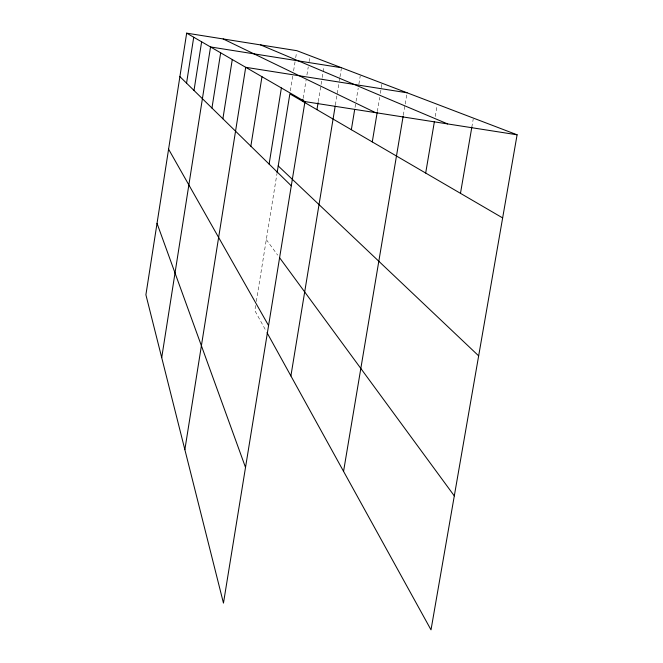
<?xml version="1.0" encoding="UTF-8"?>
<svg xmlns="http://www.w3.org/2000/svg" width="663" height="663" viewBox="0 0 663 663"><rect width="100%" height="100%" fill="white"/><g stroke="black" fill="none" stroke-linecap="round" stroke-linejoin="round"><path stroke-width="0.5" stroke-dasharray="3.31 2.49" d="M255.645 305.51L254.824 310.582L265.515 329.95M256.308 301.458L276.91 174.004M290.353 90.864L292.789 75.797M293.601 70.775L295.06 61.734M295.706 57.722L296.518 52.7M303.14 98.29L306.107 80.049M306.928 74.985L308.245 66.88M309.066 61.808L309.886 56.745M318.265 101.621L322.044 78.483M322.21 77.472L324.016 66.408M335.379 104.969L339.174 81.822M339.34 80.82L339.837 77.803M340.003 76.792L341.321 68.745M355.036 107.406L355.874 102.334M356.039 101.323L358.219 88.138M358.89 84.085L360.224 75.972M377.33 111.558L379.684 97.386M380.363 93.342L381.871 84.234M403.311 115.221L405.027 105.019M405.192 104L406.734 94.817M435.268 116.456L436.983 106.353M471.816 127.246L473.208 119.116M266.302 239.608L277.673 255.114"/><path stroke-width="0.99" d="M186.668 33.15L145.901 294.803L223.464 603.09L304.972 101.596L186.668 33.15L296.85 50.686L517.099 134.796L431.008 629.85L267.015 332.66M186.552 83.157L193.72 37.236M194.002 90.466L201.627 41.802M161.714 357.647L210.536 46.957L341.486 67.734M211.953 108.061L220.663 52.816M222.892 118.776L232.274 59.537M184.861 449.647L245.708 67.311L407.074 92.779M250.846 146.191L261.968 76.717M269.112 164.093L281.385 87.947M277.076 172.993L289.864 93.873L502.645 217.92M302.651 101.323L302.974 99.301M316.955 109.668L318.099 102.624M290.9 375.946L335.213 105.981M351.349 129.716L354.697 109.436M372.274 141.915L377.156 112.569M343.558 471.368L403.145 116.24M425.679 173.051L434.414 121.511M460.478 193.339L471.816 127.246M304.972 101.596L517.099 134.796M260.634 44.927L447.633 123.923M223.166 38.96L375.515 112.635M278.211 165.932L478.661 355.857M179.888 76.626L291.289 185.822M279.488 257.584L454.304 495.899M168.584 149.175L268.573 325.566M157.032 223.356L245.517 467.423"/></g></svg>
